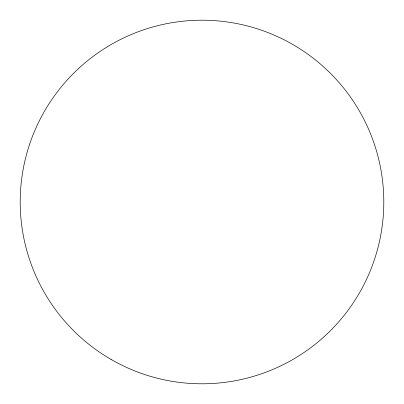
<?xml version="1.0" encoding="UTF-8"?>
<svg xmlns="http://www.w3.org/2000/svg" width="404" height="404" viewBox="0 0 404 404"><rect width="100%" height="100%" fill="white"/><g stroke="black" fill="none" stroke-linecap="round" stroke-linejoin="round"><path stroke-width="0.61" d="M111.1 359.444A181.8 181.8 0 0 0 383.8 202A181.8 181.8 0 0 0 111.1 44.556A181.8 181.8 0 0 0 111.1 359.444"/></g></svg>
